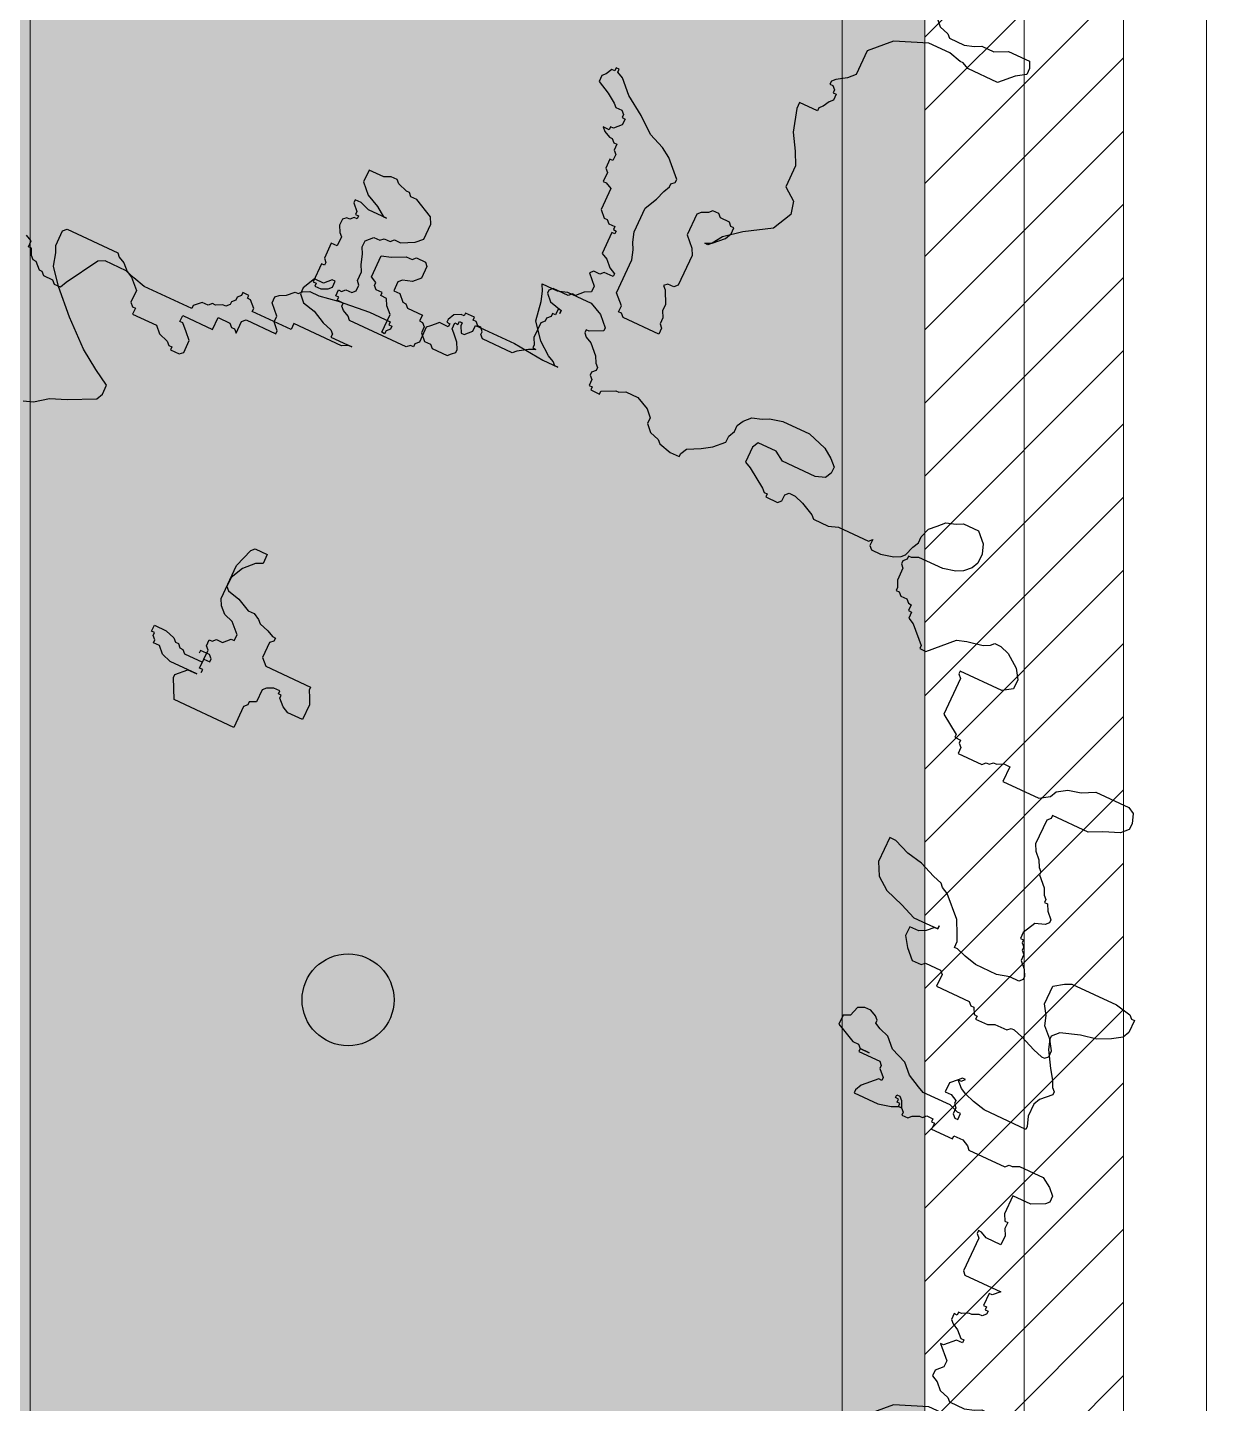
# Model space of a CAD drawing. Header units: millimetres. Extents: x 0 to 71617, y -15450 to 30894.
# Drawn here: x 69905 to 70617, y 25648 to 26479 of the extents above; entities that cross this region are included whole.
import ezdxf

# ---------------------------------------------------------------- set-up
doc = ezdxf.new("R2010")
doc.units = ezdxf.units.MM
doc.linetypes.add('HIDDEN', pattern=[0.375, 0.25, -0.125])
doc.layers.add('dwgmodels.com', color=250, linetype='Continuous')
for name, color, linetype, lineweight in [('Hatch', 8, 'Continuous', 5), ('LINE-DETAIL-SAKURA', 2, 'Continuous', 30), ('tree', 251, 'Continuous', 0), ('Wall Brick', 5, 'Continuous', 15)]:
    doc.layers.add(name, color=color, linetype=linetype, lineweight=lineweight)

# ---------------------------------------------------------------- blocks, each defined once
blk = doc.blocks.new('2D WALL G.F')
at = {"layer": 'Hatch', "color": 3, "linetype": 'HIDDEN', "elevation": 7.93}
blk.add_lwpolyline([(50000, -10500), (40000, -10500), (40000, 5500), (50000, 5500)], close=True, dxfattribs=at)
blk = doc.blocks.new('trees top 025')
at = {"layer": 'dwgmodels.com', "color": 0}
for p, q in [((-0.3215, 1.8539), (-0.2798, 1.8539)), ((-0.3132, 1.8372), (-0.3215, 1.8539)), ((-0.2798, 1.8539), (-0.2548, 1.8622)), ((-0.2548, 1.8622), (-0.1881, 1.8622)), ((-0.1881, 1.8622), (-0.1547, 1.8456)), ((-0.3048, 1.8122), (-0.3132, 1.8372)), ((-0.1547, 1.8456), (-0.1297, 1.8206)), ((-0.1297, 1.8206), (-0.1297, 1.8122)), ((-0.2965, 1.7622), (-0.3048, 1.8122)), ((-0.1714, 1.7956), (-0.1714, 1.7872)), ((-0.1631, 1.7956), (-0.1714, 1.7956)), ((-0.1714, 1.7872), (-0.1631, 1.7789)), ((-0.1297, 1.8122), (-0.1631, 1.7956)), ((0.329, 1.7789), (0.3456, 1.7872)), ((0.3456, 1.7872), (0.379, 1.7956)), ((0.379, 1.7956), (0.4541, 1.7956)), ((0.4541, 1.7956), (0.5041, 1.7789)), ((-0.7218, 1.7455), (-0.6968, 1.7539)), ((-0.7218, 1.6872), (-0.7218, 1.7455)), ((-0.6968, 1.7539), (-0.6634, 1.7705)), ((-0.6634, 1.7705), (-0.6467, 1.7705)), ((-0.6467, 1.7705), (-0.6384, 1.7789)), ((-0.6384, 1.7789), (-0.6134, 1.7789)), ((-0.6134, 1.7789), (-0.605, 1.7705)), ((-0.605, 1.7705), (-0.605, 1.7372)), ((-0.2631, 1.7205), (-0.2965, 1.7622)), ((-0.1631, 1.7789), (-0.1464, 1.7705)), ((-0.1464, 1.7705), (-0.1214, 1.7455)), ((-0.1214, 1.7455), (-0.113, 1.7289)), ((0.2789, 1.7372), (0.2873, 1.7539)), ((0.2873, 1.7539), (0.3039, 1.7705)), ((0.3039, 1.7705), (0.329, 1.7789)), ((0.5041, 1.7789), (0.5291, 1.7622)), ((0.5291, 1.7622), (0.5458, 1.7455)), ((0.5458, 1.7455), (0.5458, 1.7289)), ((0.8627, 1.7372), (0.8877, 1.7455)), ((0.8877, 1.7455), (0.9044, 1.7539)), ((0.9044, 1.7539), (0.9461, 1.7539)), ((0.9461, 1.7539), (0.9711, 1.7289)), ((-0.6467, 1.7122), (-0.6551, 1.7039)), ((-0.6217, 1.7205), (-0.6467, 1.7122)), ((-0.605, 1.7372), (-0.6217, 1.7205)), ((-0.2298, 1.6955), (-0.2631, 1.7205)), ((-0.113, 1.7289), (-0.1047, 1.7205)), ((-0.1047, 1.7122), (-0.113, 1.7039)), ((-0.1047, 1.7205), (-0.1047, 1.7122)), ((0.2706, 1.7039), (0.2789, 1.7205)), ((0.2789, 1.7205), (0.2789, 1.7372)), ((0.3456, 1.7205), (0.3373, 1.7039)), ((0.3957, 1.7205), (0.3456, 1.7205)), ((0.4207, 1.7039), (0.3957, 1.7205)), ((0.5374, 1.7122), (0.5124, 1.7039)), ((0.5458, 1.7289), (0.5374, 1.7122)), ((0.8293, 1.7039), (0.846, 1.7205)), ((0.846, 1.7205), (0.8627, 1.7372)), ((0.9711, 1.7289), (0.9794, 1.7039)), ((-0.7051, 1.6789), (-0.7218, 1.6872)), ((-0.7051, 1.6705), (-0.7051, 1.6789)), ((-0.6551, 1.7039), (-0.6551, 1.6789)), ((-0.6551, 1.6789), (-0.6384, 1.6789)), ((-0.6384, 1.6789), (-0.6217, 1.6622)), ((-0.4716, 1.6789), (-0.4633, 1.6789)), ((-0.4716, 1.6705), (-0.4716, 1.6789)), ((-0.4633, 1.6789), (-0.4633, 1.6705)), ((-0.4299, 1.6872), (-0.3215, 1.6872)), ((-0.4299, 1.6705), (-0.4299, 1.6872)), ((-0.3215, 1.6872), (-0.2381, 1.6789)), ((-0.2381, 1.6789), (-0.1964, 1.6789)), ((-0.2131, 1.6872), (-0.2298, 1.6955)), ((-0.2048, 1.6789), (-0.2131, 1.6872)), ((-0.1964, 1.6789), (-0.2048, 1.6789)), ((-0.113, 1.7039), (-0.113, 1.6955)), ((-0.113, 1.6955), (-0.1047, 1.6872)), ((-0.1047, 1.6872), (-0.1047, 1.6705)), ((-0.0713, 1.6705), (-0.038, 1.6872)), ((-0.038, 1.6872), (-0.0296, 1.6872)), ((-0.0296, 1.6872), (-0.013, 1.6955)), ((-0.013, 1.6955), (0.0204, 1.6955)), ((0.0204, 1.6955), (0.0538, 1.6789)), ((0.0538, 1.6789), (0.0704, 1.6622)), ((0.2456, 1.6622), (0.2706, 1.6872)), ((0.2706, 1.6872), (0.2706, 1.7039)), ((0.3373, 1.7039), (0.3373, 1.6622)), ((0.5124, 1.7039), (0.4207, 1.7039)), ((0.821, 1.6789), (0.8293, 1.7039)), ((0.821, 1.6622), (0.821, 1.6789)), ((0.9794, 1.6789), (0.9711, 1.6622)), ((0.9794, 1.7039), (0.9794, 1.6789)), ((-0.6968, 1.6622), (-0.7051, 1.6705)), ((-0.6801, 1.6622), (-0.6968, 1.6622)), ((-0.6801, 1.6539), (-0.6801, 1.6622)), ((-0.6634, 1.6539), (-0.6801, 1.6539)), ((-0.6551, 1.6372), (-0.6634, 1.6539)), ((-0.6217, 1.6622), (-0.6134, 1.6622)), ((-0.6134, 1.6622), (-0.605, 1.6539)), ((-0.605, 1.6539), (-0.5633, 1.6539)), ((-0.5633, 1.6539), (-0.5633, 1.6372)), ((-0.48, 1.6705), (-0.4716, 1.6705)), ((-0.48, 1.6539), (-0.48, 1.6705)), ((-0.4716, 1.6455), (-0.48, 1.6539)), ((-0.4549, 1.6288), (-0.4716, 1.6455)), ((-0.4633, 1.6705), (-0.4549, 1.6539)), ((-0.4549, 1.6539), (-0.4466, 1.6539)), ((-0.4466, 1.6539), (-0.4299, 1.6705)), ((-0.1047, 1.6705), (-0.0963, 1.6705)), ((-0.0963, 1.6705), (-0.0963, 1.6622)), ((-0.0963, 1.6622), (-0.0713, 1.6622)), ((-0.0713, 1.6622), (-0.0713, 1.6705)), ((0.0704, 1.6622), (0.0704, 1.6455)), ((0.0704, 1.6455), (0.0871, 1.6288)), ((0.1872, 1.6288), (0.2205, 1.6455)), ((0.2205, 1.6455), (0.2456, 1.6622)), ((0.3373, 1.6622), (0.354, 1.6539)), ((0.354, 1.6539), (0.404, 1.6205)), ((0.8043, 1.6205), (0.8126, 1.6455)), ((0.8126, 1.6455), (0.821, 1.6622)), ((0.9544, 1.6455), (0.9377, 1.6372)), ((0.9711, 1.6622), (0.9544, 1.6455)), ((-0.6384, 1.6205), (-0.6551, 1.6372)), ((-0.6384, 1.5705), (-0.6384, 1.6205)), ((-0.5633, 1.6372), (-0.555, 1.6372)), ((-0.555, 1.6372), (-0.5467, 1.6288)), ((-0.5467, 1.6288), (-0.5467, 1.6122)), ((-0.5467, 1.6122), (-0.53, 1.5955)), ((-0.4466, 1.6122), (-0.4549, 1.6288)), ((-0.4466, 1.6038), (-0.4466, 1.6122)), ((0.0871, 1.6288), (0.1121, 1.6205)), ((0.1121, 1.6205), (0.1205, 1.6122)), ((0.1205, 1.6122), (0.1538, 1.6038)), ((0.1789, 1.6122), (0.1872, 1.6288)), ((0.1789, 1.6038), (0.1789, 1.6122)), ((0.404, 1.6205), (0.4124, 1.6122)), ((0.4124, 1.6122), (0.4207, 1.6122)), ((0.4207, 1.6122), (0.4207, 1.6038)), ((0.4541, 1.6038), (0.4624, 1.6122)), ((0.4624, 1.6288), (0.4707, 1.6372)), ((0.4624, 1.6122), (0.4624, 1.6288)), ((0.4707, 1.6372), (0.4874, 1.6372)), ((0.4874, 1.6372), (0.5124, 1.6288)), ((0.5124, 1.6288), (0.5458, 1.6122)), ((0.5458, 1.6122), (0.5541, 1.6038)), ((0.5958, 1.6038), (0.6208, 1.6122)), ((0.6208, 1.6122), (0.7042, 1.6122)), ((0.7042, 1.6122), (0.7126, 1.6205)), ((0.7126, 1.6205), (0.7126, 1.6038)), ((0.7793, 1.6038), (0.796, 1.6122)), ((0.796, 1.6122), (0.8043, 1.6205)), ((0.8126, 1.6122), (0.8043, 1.6038)), ((0.8126, 1.6205), (0.8126, 1.6122)), ((0.821, 1.6205), (0.8126, 1.6205)), ((0.8377, 1.6288), (0.821, 1.6205)), ((0.9044, 1.6288), (0.8377, 1.6288)), ((0.9377, 1.6372), (0.9044, 1.6288)), ((-0.8719, 1.5705), (-0.8636, 1.5788)), ((-0.8636, 1.5788), (-0.8469, 1.5872)), ((-0.8469, 1.5872), (-0.8219, 1.5872)), ((-0.8219, 1.5872), (-0.7718, 1.5955)), ((-0.7718, 1.5955), (-0.6884, 1.6038)), ((-0.6884, 1.6038), (-0.6301, 1.6038)), ((-0.6301, 1.6038), (-0.6301, 1.5955)), ((-0.6301, 1.5955), (-0.6217, 1.5955)), ((-0.6217, 1.5872), (-0.6301, 1.5788)), ((-0.6301, 1.5788), (-0.6301, 1.5705)), ((-0.6217, 1.5955), (-0.6217, 1.5872)), ((-0.53, 1.5955), (-0.5133, 1.5955)), ((-0.5133, 1.5955), (-0.505, 1.5872)), ((-0.505, 1.5872), (-0.4633, 1.5872)), ((-0.4633, 1.5872), (-0.4549, 1.5955)), ((-0.4549, 1.5955), (-0.4466, 1.6038)), ((0.1538, 1.6038), (0.1789, 1.6038)), ((0.4207, 1.6038), (0.4541, 1.6038)), ((0.5541, 1.6038), (0.5958, 1.6038)), ((0.7126, 1.6038), (0.7209, 1.5955)), ((0.7209, 1.5955), (0.7459, 1.5955)), ((0.7459, 1.5955), (0.7793, 1.6038)), ((0.8043, 1.6038), (0.8043, 1.5955)), ((0.8043, 1.5955), (0.8126, 1.5872)), ((0.8126, 1.5872), (0.8126, 1.5538)), ((-0.9219, 1.5372), (-0.9136, 1.5455)), ((-0.9219, 1.5205), (-0.9219, 1.5372)), ((-0.9136, 1.5455), (-0.8969, 1.5538)), ((-0.8969, 1.5538), (-0.8802, 1.5705)), ((-0.8802, 1.5705), (-0.8719, 1.5705)), ((-0.6301, 1.5705), (-0.6384, 1.5705)), ((0.8126, 1.5538), (0.821, 1.5372)), ((0.821, 1.5372), (0.821, 1.5288)), ((-0.8969, 1.4955), (-0.9219, 1.5205)), ((0.821, 1.5288), (0.8293, 1.5288)), ((0.8293, 1.5288), (0.8377, 1.5205)), ((0.8377, 1.5205), (0.8543, 1.5205)), ((0.8543, 1.5205), (0.8627, 1.5122)), ((0.8627, 1.5122), (0.871, 1.5122)), ((0.871, 1.5122), (0.871, 1.4955)), ((1.0795, 1.4955), (1.0962, 1.5038)), ((1.0962, 1.5038), (1.1045, 1.5122)), ((1.1045, 1.5122), (1.1212, 1.5122)), ((1.1212, 1.5122), (1.1462, 1.5038)), ((1.1462, 1.5038), (1.1796, 1.4788)), ((-1.4807, 1.4621), (-1.4723, 1.4705)), ((-1.4723, 1.4705), (-1.3306, 1.4705)), ((-1.3306, 1.4705), (-1.3222, 1.4621)), ((-0.8969, 1.4788), (-0.8969, 1.4955)), ((-0.8802, 1.4621), (-0.8969, 1.4788)), ((0.871, 1.4955), (0.8794, 1.4955)), ((0.8794, 1.4955), (0.8794, 1.4788)), ((0.8794, 1.4788), (0.896, 1.4705)), ((0.896, 1.4705), (0.9377, 1.4288)), ((0.9544, 1.4205), (1.0128, 1.4788)), ((1.0128, 1.4788), (1.0378, 1.4872)), ((1.0378, 1.4872), (1.0795, 1.4955)), ((1.1796, 1.4788), (1.1963, 1.4538)), ((-1.4807, 1.4205), (-1.4807, 1.4621)), ((-1.3222, 1.4621), (-1.3056, 1.4538)), ((-1.3056, 1.4538), (-1.2889, 1.4371)), ((-1.2889, 1.4371), (-1.2722, 1.4288)), ((-0.972, 1.4455), (-0.9636, 1.4538)), ((-0.972, 1.4121), (-0.972, 1.4455)), ((-0.9636, 1.4538), (-0.8802, 1.4538)), ((-0.8802, 1.4538), (-0.8802, 1.4621)), ((1.1963, 1.4538), (1.1963, 1.4288)), ((-1.4723, 1.4038), (-1.4807, 1.4205)), ((-1.464, 1.3705), (-1.4723, 1.4038)), ((-1.2722, 1.4288), (-1.2472, 1.4038)), ((-1.2472, 1.4038), (-1.2472, 1.3705)), ((-1.0304, 1.4288), (-0.997, 1.4288)), ((-1.0304, 1.3955), (-1.0304, 1.4288)), ((-0.997, 1.4288), (-0.9887, 1.4205)), ((-0.9887, 1.4205), (-0.9803, 1.4205)), ((-0.9803, 1.4205), (-0.972, 1.4121)), ((0.9377, 1.4288), (0.9377, 1.4205)), ((0.9377, 1.4205), (0.9544, 1.4205)), ((1.0545, 1.4121), (1.0545, 1.4038)), ((1.1712, 1.4121), (1.0545, 1.4121)), ((1.0545, 1.4038), (1.0628, 1.3955)), ((1.1963, 1.4288), (1.1712, 1.4121)), ((-1.4306, 1.3288), (-1.464, 1.3705)), ((-1.2472, 1.3705), (-1.2388, 1.3621)), ((-1.2388, 1.3621), (-1.2305, 1.3621)), ((-1.2305, 1.3621), (-1.2305, 1.3455)), ((-1.1137, 1.3955), (-1.0304, 1.3955)), ((-1.1137, 1.3788), (-1.1137, 1.3955)), ((-1.1054, 1.3788), (-1.1137, 1.3788)), ((-1.0887, 1.3621), (-1.1054, 1.3788)), ((-1.072, 1.3455), (-1.0887, 1.3621)), ((1.0628, 1.3955), (1.0628, 1.2954)), ((-1.3723, 1.2704), (-1.4306, 1.3288)), ((-1.2305, 1.3455), (-1.1638, 1.3455)), ((-1.1638, 1.3455), (-1.1471, 1.3288)), ((-1.1471, 1.3288), (-1.1221, 1.3204)), ((-1.072, 1.3121), (-1.072, 1.3455)), ((-1.1221, 1.3204), (-1.1137, 1.3121)), ((-1.1137, 1.3121), (-1.1054, 1.3121)), ((-1.1054, 1.3121), (-1.1054, 1.3038)), ((-1.1054, 1.3038), (-1.0804, 1.3038)), ((-1.0804, 1.3038), (-1.072, 1.3121)), ((1.0628, 1.2954), (1.1129, 1.2621)), ((-1.3056, 1.2121), (-1.3723, 1.2704)), ((1.1129, 1.2621), (1.1129, 1.2538)), ((1.4298, 1.2538), (1.4631, 1.2621)), ((1.4631, 1.2621), (1.4965, 1.2788)), ((1.4965, 1.2788), (1.5882, 1.2788)), ((1.5882, 1.2788), (1.6049, 1.2704)), ((1.6049, 1.2704), (1.6132, 1.2454)), ((1.1129, 1.2538), (1.1295, 1.2538)), ((1.1295, 1.2538), (1.1295, 1.2454)), ((1.1295, 1.2454), (1.1379, 1.2371)), ((1.1379, 1.2371), (1.1379, 1.2204)), ((1.2046, 1.2204), (1.2129, 1.2288)), ((1.2129, 1.2288), (1.2213, 1.2288)), ((1.2213, 1.2288), (1.2296, 1.2371)), ((1.2296, 1.2371), (1.2379, 1.2371)), ((1.2379, 1.2371), (1.2546, 1.2454)), ((1.2546, 1.2454), (1.2713, 1.2454)), ((1.2713, 1.2454), (1.2713, 1.2038)), ((1.3964, 1.2204), (1.4047, 1.2371)), ((1.4047, 1.2371), (1.4298, 1.2538)), ((1.6132, 1.2288), (1.5965, 1.2121)), ((1.6132, 1.2454), (1.6132, 1.2288)), ((-1.2555, 1.1788), (-1.3056, 1.2121)), ((1.1379, 1.2204), (1.2046, 1.2204)), ((1.2713, 1.2038), (1.3714, 1.2038)), ((1.3714, 1.2038), (1.3964, 1.2204)), ((1.5548, 1.1954), (1.5215, 1.1788)), ((1.5965, 1.2121), (1.5548, 1.1954)), ((-1.2138, 1.1537), (-1.2555, 1.1788)), ((-1.2138, 1.1287), (-1.2138, 1.1537)), ((1.4214, 1.1704), (1.4131, 1.1621)), ((1.4131, 1.1621), (1.4131, 1.0954)), ((1.4214, 1.1788), (1.4214, 1.1704)), ((1.5215, 1.1788), (1.4214, 1.1788)), ((-1.2222, 1.1121), (-1.2138, 1.1287)), ((-1.2889, 1.0787), (-1.2222, 1.1121)), ((1.4131, 1.0954), (1.4214, 1.0787)), ((-1.3639, 1.0371), (-1.3306, 1.0621)), ((-1.3306, 1.0621), (-1.2889, 1.0787)), ((1.4214, 1.0787), (1.4381, 1.0621)), ((1.4381, 1.0621), (1.4464, 1.0454)), ((-1.3889, 1.0287), (-1.3639, 1.0371)), ((1.4464, 1.0454), (1.4548, 1.0371)), ((1.4548, 1.0371), (1.4548, 1.0287)), ((1.4548, 1.0287), (1.4798, 1.0037)), ((1.4798, 1.0037), (1.4881, 0.987)), ((1.4881, 0.987), (1.4965, 0.9787)), ((1.4965, 0.9787), (1.4965, 0.9704)), ((1.0712, 0.9537), (1.0712, 0.887)), ((1.0878, 0.9537), (1.0712, 0.9537)), ((1.1295, 0.937), (1.0878, 0.9537)), ((1.4965, 0.9704), (1.5048, 0.9704)), ((1.5048, 0.9704), (1.5131, 0.9537)), ((1.5131, 0.9537), (1.5298, 0.937)), ((-0.7218, 0.8787), (-0.7051, 0.9287)), ((-0.7051, 0.9287), (-0.6968, 0.937)), ((-0.6968, 0.937), (-0.6634, 0.937)), ((-0.6634, 0.912), (-0.6801, 0.9037)), ((-0.6634, 0.937), (-0.6634, 0.912)), ((1.1712, 0.9287), (1.1295, 0.937)), ((1.2129, 0.912), (1.1712, 0.9287)), ((1.2379, 0.9037), (1.2129, 0.912)), ((1.4965, 0.912), (1.4798, 0.8787)), ((1.5215, 0.9204), (1.4965, 0.912)), ((1.5298, 0.9287), (1.5215, 0.9204)), ((1.5298, 0.937), (1.5298, 0.9287)), ((-0.7051, 0.8787), (-0.7218, 0.8453)), ((-0.7218, 0.787), (-0.7218, 0.8787)), ((-0.6801, 0.9037), (-0.7051, 0.8787)), ((1.0712, 0.887), (1.0878, 0.8537)), ((1.2463, 0.8954), (1.2379, 0.9037)), ((1.263, 0.887), (1.2463, 0.8954)), ((1.313, 0.837), (1.263, 0.887)), ((1.4798, 0.8787), (1.4798, 0.862)), ((-0.7218, 0.8453), (-0.7218, 0.8203)), ((1.0878, 0.8537), (1.1212, 0.8287)), ((1.4798, 0.862), (1.4881, 0.862)), ((1.4881, 0.862), (1.4881, 0.8537)), ((1.4881, 0.8537), (1.4965, 0.8453)), ((1.4965, 0.8453), (1.4965, 0.837)), ((-0.7218, 0.8203), (-0.7135, 0.812)), ((-0.7135, 0.812), (-0.6801, 0.8037)), ((-0.6801, 0.8037), (-0.6467, 0.787)), ((1.1212, 0.8287), (1.1712, 0.812)), ((1.1712, 0.812), (1.2129, 0.7953)), ((1.2796, 0.8037), (1.2796, 0.7953)), ((1.2796, 0.7953), (1.2796, 0.8037)), ((1.3297, 0.8037), (1.313, 0.837)), ((1.338, 0.787), (1.3297, 0.8037)), ((1.4965, 0.837), (1.5048, 0.8287)), ((1.5048, 0.8287), (1.5048, 0.812)), ((1.5048, 0.812), (1.5215, 0.7953)), ((1.6049, 0.787), (1.6299, 0.8037)), ((1.6299, 0.8037), (1.6466, 0.812)), ((1.6466, 0.812), (1.7717, 0.812)), ((1.7717, 0.812), (1.8134, 0.8037)), ((1.8134, 0.8037), (1.8217, 0.7953)), ((-0.7135, 0.7703), (-0.7218, 0.787)), ((-0.6968, 0.7537), (-0.7135, 0.7703)), ((-0.6467, 0.787), (-0.6301, 0.787)), ((-0.6301, 0.787), (-0.6134, 0.7787)), ((-0.6134, 0.7787), (-0.605, 0.7703)), ((-0.605, 0.7703), (-0.58, 0.762)), ((1.2129, 0.7953), (1.2796, 0.7953)), ((1.2129, 0.7703), (1.2129, 0.7453)), ((1.2379, 0.7703), (1.2129, 0.7703)), ((1.2546, 0.7787), (1.2379, 0.7703)), ((1.2713, 0.7953), (1.2546, 0.7787)), ((1.2796, 0.7953), (1.2713, 0.7953)), ((1.338, 0.7703), (1.338, 0.787)), ((1.3464, 0.7703), (1.338, 0.7703)), ((1.3714, 0.762), (1.3464, 0.7703)), ((1.5215, 0.7953), (1.5298, 0.7787)), ((1.5298, 0.7703), (1.5215, 0.762)), ((1.5298, 0.7787), (1.5298, 0.7703)), ((1.6049, 0.737), (1.6049, 0.787)), ((1.8217, 0.7953), (1.83, 0.7953)), ((1.83, 0.7953), (1.83, 0.762)), ((-0.6718, 0.7453), (-0.6968, 0.7537)), ((-0.6467, 0.7203), (-0.6718, 0.7453)), ((-0.58, 0.762), (-0.5633, 0.7537)), ((-0.5633, 0.7537), (-0.555, 0.7537)), ((-0.555, 0.7453), (-0.5633, 0.737)), ((-0.5633, 0.737), (-0.5633, 0.6953)), ((-0.555, 0.7537), (-0.555, 0.7453)), ((1.2129, 0.7453), (1.2296, 0.7203)), ((1.4047, 0.7537), (1.3714, 0.762)), ((1.4631, 0.7537), (1.4047, 0.7537)), ((1.4965, 0.762), (1.4631, 0.7537)), ((1.5215, 0.762), (1.4965, 0.762)), ((1.6216, 0.712), (1.6049, 0.737)), ((1.8217, 0.7453), (1.7967, 0.7287)), ((1.83, 0.762), (1.8217, 0.7453)), ((-0.6718, 0.687), (-0.6551, 0.7036)), ((-0.6551, 0.7036), (-0.6467, 0.7036)), ((-0.6467, 0.7036), (-0.6467, 0.7203)), ((1.2296, 0.7203), (1.2546, 0.6953)), ((1.2796, 0.6953), (1.288, 0.7036)), ((1.288, 0.7036), (1.3297, 0.7036)), ((1.3297, 0.7036), (1.338, 0.6953)), ((1.6299, 0.687), (1.6216, 0.712)), ((1.7216, 0.7036), (1.6716, 0.687)), ((1.7633, 0.712), (1.7216, 0.7036)), ((1.7967, 0.7287), (1.7633, 0.712)), ((-0.7051, 0.6786), (-0.6968, 0.6786)), ((-0.7051, 0.662), (-0.7051, 0.6786)), ((-0.6968, 0.6786), (-0.6884, 0.687)), ((-0.6884, 0.687), (-0.6718, 0.687)), ((-0.5633, 0.6953), (-0.5467, 0.6786)), ((-0.5467, 0.6786), (-0.4216, 0.6786)), ((-0.4216, 0.6786), (-0.4216, 0.6703)), ((-0.4216, 0.6703), (-0.4132, 0.6536)), ((1.2546, 0.6953), (1.2796, 0.6953)), ((1.338, 0.6953), (1.338, 0.662)), ((1.6549, 0.662), (1.6299, 0.687)), ((1.6716, 0.687), (1.6549, 0.6703)), ((1.6549, 0.6703), (1.6549, 0.662)), ((-0.8469, 0.6536), (-0.8135, 0.6536)), ((-0.8469, 0.637), (-0.8469, 0.6536)), ((-0.8385, 0.637), (-0.8469, 0.637)), ((-0.8385, 0.6286), (-0.8385, 0.637)), ((-0.8302, 0.6203), (-0.8385, 0.6286)), ((-0.8135, 0.6536), (-0.7885, 0.6453)), ((-0.7885, 0.6453), (-0.7802, 0.637)), ((-0.7802, 0.637), (-0.7718, 0.637)), ((-0.7718, 0.637), (-0.7635, 0.6286)), ((-0.7635, 0.6286), (-0.7552, 0.6286)), ((-0.7552, 0.6286), (-0.7468, 0.6203)), ((-0.7135, 0.6453), (-0.7135, 0.637)), ((-0.6884, 0.6453), (-0.7135, 0.6453)), ((-0.6968, 0.6536), (-0.7051, 0.662)), ((-0.6968, 0.6036), (-0.6968, 0.6536)), ((-0.6968, 0.6286), (-0.6801, 0.6286)), ((-0.6968, 0.6203), (-0.6968, 0.6286)), ((-0.6801, 0.637), (-0.6884, 0.6453)), ((-0.6801, 0.6286), (-0.6801, 0.637)), ((-0.5217, 0.6286), (-0.53, 0.6203)), ((-0.505, 0.637), (-0.5217, 0.6286)), ((-0.4883, 0.637), (-0.505, 0.637)), ((-0.4883, 0.6286), (-0.4883, 0.637)), ((-0.48, 0.6286), (-0.4883, 0.6286)), ((-0.48, 0.6203), (-0.48, 0.6286)), ((-0.4132, 0.6536), (-0.4049, 0.637)), ((-0.4049, 0.637), (-0.4049, 0.5953)), ((1.338, 0.662), (1.4298, 0.662)), ((1.4298, 0.662), (1.4381, 0.6536)), ((1.4381, 0.6536), (1.4464, 0.6536)), ((1.4464, 0.6536), (1.4548, 0.637)), ((1.4548, 0.637), (1.4631, 0.637)), ((1.4631, 0.637), (1.4631, 0.6286)), ((1.4631, 0.6286), (1.4965, 0.6286)), ((1.4965, 0.6286), (1.5131, 0.637)), ((1.5131, 0.637), (1.5465, 0.637)), ((1.5465, 0.637), (1.5548, 0.6453)), ((1.5548, 0.6453), (1.5632, 0.6453)), ((1.5632, 0.6453), (1.5882, 0.637)), ((1.5882, 0.637), (1.6299, 0.6203)), ((1.6549, 0.662), (1.6633, 0.637)), ((1.6716, 0.637), (1.6549, 0.662)), ((1.6633, 0.637), (1.6883, 0.5953)), ((1.6716, 0.6203), (1.6716, 0.637)), ((-0.8302, 0.612), (-0.8302, 0.6203)), ((-0.8135, 0.612), (-0.8302, 0.612)), ((-0.7969, 0.5953), (-0.8135, 0.612)), ((-0.7718, 0.587), (-0.7969, 0.5953)), ((-0.7468, 0.6203), (-0.6968, 0.6203)), ((-0.6884, 0.6036), (-0.6968, 0.6036)), ((-0.6884, 0.5953), (-0.6884, 0.6036)), ((-0.53, 0.6203), (-0.53, 0.587)), ((-0.4633, 0.6036), (-0.48, 0.6203)), ((-0.4466, 0.5953), (-0.4633, 0.6036)), ((-0.4049, 0.5953), (-0.4466, 0.5953)), ((1.6299, 0.6203), (1.6549, 0.612)), ((1.6549, 0.612), (1.6633, 0.612)), ((1.6633, 0.612), (1.6716, 0.6203)), ((1.6883, 0.5953), (1.705, 0.5703)), ((-0.6968, 0.587), (-0.7718, 0.587)), ((-0.7468, 0.562), (-0.7218, 0.587)), ((-0.7468, 0.5536), (-0.7468, 0.562)), ((-0.7218, 0.587), (-0.6968, 0.587)), ((-0.5467, 0.5703), (-0.555, 0.562)), ((-0.555, 0.562), (-0.555, 0.5036)), ((-0.53, 0.587), (-0.5467, 0.5786)), ((-0.5467, 0.5786), (-0.5467, 0.5703)), ((1.705, 0.5703), (1.7133, 0.5536)), ((-0.7218, 0.5036), (-0.7468, 0.5536)), ((1.1796, 0.5286), (1.1712, 0.5036)), ((1.1963, 0.5369), (1.1796, 0.5286)), ((1.2129, 0.5369), (1.1963, 0.5369)), ((1.2296, 0.5286), (1.2129, 0.5369)), ((1.2379, 0.5203), (1.2296, 0.5286)), ((1.7216, 0.5369), (1.6966, 0.5119)), ((1.7133, 0.5536), (1.7216, 0.5453)), ((1.7216, 0.5453), (1.7216, 0.5369)), ((-0.555, 0.5036), (-0.7218, 0.5036)), ((1.1712, 0.5036), (1.1546, 0.4953)), ((1.1546, 0.4953), (1.1546, 0.4703)), ((1.2379, 0.5119), (1.2379, 0.5203)), ((1.2546, 0.5036), (1.2379, 0.5119)), ((1.2796, 0.4953), (1.2546, 0.5036)), ((1.3047, 0.4703), (1.2796, 0.4953)), ((1.6966, 0.5119), (1.6883, 0.4953)), ((1.6883, 0.4953), (1.6883, 0.4619)), ((1.1546, 0.4703), (1.1712, 0.4619)), ((1.1712, 0.4619), (1.2046, 0.4453)), ((1.3464, 0.4536), (1.3047, 0.4703)), ((1.4881, 0.4703), (1.4715, 0.4536)), ((1.4965, 0.4786), (1.4881, 0.4703)), ((1.4881, 0.4703), (1.4965, 0.4703)), ((1.4965, 0.4619), (1.4881, 0.4703)), ((1.5048, 0.4786), (1.4965, 0.4786)), ((1.4965, 0.4703), (1.5048, 0.4786)), ((1.5048, 0.4536), (1.4965, 0.4619)), ((1.6883, 0.4619), (1.6966, 0.4369)), ((1.2046, 0.4453), (1.2213, 0.4453)), ((1.2213, 0.4453), (1.2296, 0.4369)), ((1.2296, 0.4369), (1.2296, 0.4286)), ((1.2546, 0.4369), (1.2296, 0.4369)), ((1.2296, 0.4369), (1.2546, 0.4369)), ((1.2296, 0.4286), (1.288, 0.4286)), ((1.288, 0.4286), (1.2963, 0.4203)), ((1.2963, 0.4203), (1.2963, 0.4119)), ((1.3714, 0.4286), (1.3464, 0.4536)), ((1.4047, 0.4119), (1.3714, 0.4286)), ((1.4715, 0.4536), (1.4715, 0.4286)), ((1.4715, 0.4286), (1.4881, 0.4286)), ((1.4881, 0.4286), (1.5048, 0.4203)), ((1.5215, 0.4453), (1.5048, 0.4536)), ((1.5048, 0.4203), (1.5048, 0.4119)), ((1.5465, 0.4369), (1.5215, 0.4453)), ((1.5799, 0.4286), (1.5465, 0.4369)), ((1.6966, 0.4286), (1.5799, 0.4286)), ((1.6966, 0.4369), (1.6966, 0.4286)), ((1.3047, 0.3869), (1.2713, 0.3536)), ((1.2963, 0.4119), (1.313, 0.3952)), ((1.313, 0.3869), (1.3047, 0.3869)), ((1.313, 0.3952), (1.313, 0.3869)), ((1.4214, 0.4036), (1.4047, 0.4119)), ((1.4965, 0.4036), (1.4214, 0.4036)), ((1.5215, 0.3952), (1.4965, 0.4036)), ((1.5048, 0.4119), (1.5131, 0.4036)), ((1.5131, 0.4036), (1.5131, 0.3869)), ((1.5131, 0.3869), (1.5215, 0.3786)), ((1.5298, 0.3952), (1.5215, 0.3952)), ((1.5298, 0.3786), (1.5298, 0.3952)), ((1.2713, 0.3536), (1.263, 0.3369)), ((1.363, 0.3702), (1.3714, 0.3702)), ((1.363, 0.3619), (1.363, 0.3702)), ((1.3714, 0.3619), (1.363, 0.3619)), ((1.3714, 0.3702), (1.3797, 0.3619)), ((1.3714, 0.3536), (1.3714, 0.3619)), ((1.3797, 0.3536), (1.3714, 0.3536)), ((1.3797, 0.3619), (1.3881, 0.3452)), ((1.3797, 0.3452), (1.3797, 0.3536)), ((1.4464, 0.3452), (1.4548, 0.3536)), ((1.4548, 0.3536), (1.4715, 0.3536)), ((1.4715, 0.3536), (1.4715, 0.3452)), ((1.5215, 0.3786), (1.5298, 0.3786)), ((1.263, 0.3369), (1.263, 0.3286)), ((1.263, 0.3286), (1.3297, 0.3286)), ((1.3297, 0.3286), (1.363, 0.3369)), ((1.363, 0.3369), (1.3797, 0.3452)), ((1.3881, 0.3452), (1.3797, 0.3452)), ((1.3797, 0.3452), (1.3881, 0.3452)), ((1.3881, 0.3452), (1.3964, 0.3369)), ((1.3964, 0.3369), (1.3964, 0.3286)), ((1.3964, 0.3286), (1.4131, 0.3286)), ((1.4131, 0.3286), (1.4214, 0.3369)), ((1.4214, 0.3369), (1.4381, 0.3452)), ((1.4381, 0.3452), (1.4464, 0.3452)), ((1.4715, 0.3452), (1.4798, 0.3452)), ((1.4798, 0.3452), (1.4798, 0.3286)), ((1.4798, 0.3286), (1.5382, 0.3286)), ((1.5382, 0.3369), (1.5632, 0.3369)), ((1.5382, 0.3286), (1.5382, 0.3369)), ((1.5632, 0.3369), (1.5799, 0.3286)), ((1.5799, 0.3286), (1.5882, 0.3202)), ((1.5882, 0.3202), (1.6883, 0.3202)), ((1.6883, 0.3202), (1.6966, 0.3286)), ((1.6966, 0.3286), (1.705, 0.3286)), ((1.705, 0.3286), (1.7216, 0.3369)), ((1.7216, 0.3369), (1.7883, 0.3369)), ((1.7883, 0.3369), (1.8134, 0.3202)), ((1.8134, 0.3202), (1.83, 0.3036)), ((1.83, 0.2869), (1.8217, 0.2786)), ((1.83, 0.3036), (1.83, 0.2869)), ((1.7383, 0.2619), (1.7383, 0.2119)), ((1.7883, 0.2619), (1.7383, 0.2619)), ((1.8217, 0.2786), (1.7883, 0.2619)), ((1.7383, 0.2119), (1.7466, 0.1952)), ((1.7466, 0.1952), (1.755, 0.1952)), ((1.755, 0.1952), (1.755, 0.1785)), ((1.755, 0.1785), (1.7633, 0.1619)), ((1.6966, 0.1452), (1.6966, 0.1369)), ((1.705, 0.1452), (1.6966, 0.1452)), ((1.7216, 0.1369), (1.705, 0.1452)), ((1.7633, 0.1619), (1.7633, 0.1369)), ((1.6966, 0.1369), (1.705, 0.1285)), ((1.705, 0.1285), (1.705, 0.0368)), ((1.7633, 0.1369), (1.7216, 0.1369)), ((1.705, 0.0368), (1.7133, 0.0285)), ((1.7133, 0.0285), (1.8134, 0.0285)), ((1.7883, 0.0118), (1.7883, -0.0215)), ((1.7967, 0.0118), (1.7883, 0.0118)), ((1.8134, 0.0285), (1.7967, 0.0118)), ((1.7883, -0.0215), (1.7967, -0.0215)), ((1.7967, -0.0215), (1.7967, -0.0298)), ((1.7967, -0.0298), (1.805, -0.0298)), ((1.805, -0.0298), (1.805, -0.0382)), ((1.7383, -0.0632), (1.7383, -0.0715)), ((1.7466, -0.0632), (1.7383, -0.0632)), ((1.7633, -0.0549), (1.7466, -0.0632)), ((1.7717, -0.0549), (1.7633, -0.0549)), ((1.7883, -0.0465), (1.7717, -0.0549)), ((1.7967, -0.0465), (1.7883, -0.0465)), ((1.805, -0.0382), (1.7967, -0.0465)), ((1.73, -0.0715), (1.73, -0.0882)), ((1.7383, -0.0715), (1.73, -0.0715)), ((1.73, -0.0882), (1.7383, -0.0965)), ((1.7383, -0.0965), (1.755, -0.1049)), ((1.7633, -0.1299), (1.7383, -0.1549)), ((1.755, -0.1049), (1.7717, -0.1215)), ((1.78, -0.1299), (1.7633, -0.1299)), ((1.7717, -0.1215), (1.78, -0.1215)), ((1.78, -0.1215), (1.78, -0.1299)), ((1.73, -0.1549), (1.7633, -0.1882)), ((1.7383, -0.1549), (1.73, -0.1549)), ((1.7633, -0.2049), (1.7466, -0.2216)), ((1.7633, -0.1882), (1.7633, -0.2049)), ((1.7466, -0.2216), (1.7466, -0.2382)), ((1.7466, -0.2382), (1.7633, -0.2466)), ((1.7633, -0.2466), (1.78, -0.2632)), ((1.78, -0.2632), (1.805, -0.2716)), ((1.805, -0.2716), (1.8134, -0.2799)), ((1.8551, -0.2799), (1.8801, -0.2716)), ((1.8801, -0.2716), (1.8968, -0.2632)), ((1.8968, -0.2632), (1.9301, -0.2632)), ((1.9301, -0.2632), (1.9635, -0.2466)), ((1.9635, -0.2466), (2.0218, -0.2466)), ((2.0218, -0.2466), (2.0302, -0.2632)), ((2.0302, -0.2632), (2.0302, -0.2799)), ((1.7717, -0.3132), (1.6883, -0.3466)), ((1.83, -0.3132), (1.7717, -0.3132)), ((1.8134, -0.2799), (1.8551, -0.2799)), ((1.8634, -0.3216), (1.83, -0.3132)), ((2.0052, -0.2966), (1.9718, -0.3299)), ((2.0302, -0.2799), (2.0052, -0.2966)), ((1.6883, -0.3466), (1.6382, -0.3966)), ((1.8717, -0.3216), (1.8634, -0.3216)), ((1.8884, -0.3299), (1.8717, -0.3216)), ((1.9718, -0.3299), (1.8884, -0.3299)), ((1.6382, -0.3966), (1.6382, -0.4633)), ((1.6216, -0.4799), (1.5965, -0.4966)), ((1.6382, -0.4633), (1.6216, -0.4799)), ((1.5965, -0.4966), (1.5882, -0.5049)), ((1.5882, -0.5049), (1.5882, -0.5133)), ((1.5882, -0.5133), (1.5965, -0.5133)), ((1.5965, -0.5133), (1.6049, -0.5216)), ((1.6049, -0.5216), (1.6049, -0.53)), ((1.6049, -0.555), (1.5965, -0.5716)), ((1.6049, -0.53), (1.6132, -0.53)), ((1.6132, -0.5466), (1.6049, -0.555)), ((1.6132, -0.53), (1.6132, -0.5466)), ((1.5382, -0.5883), (1.5382, -0.605)), ((1.5882, -0.5883), (1.5382, -0.5883)), ((1.5965, -0.5716), (1.5882, -0.58)), ((1.5882, -0.58), (1.5882, -0.5883)), ((1.5382, -0.605), (1.5548, -0.6633)), ((1.5548, -0.6633), (1.5799, -0.705)), ((1.0628, -0.73), (1.0545, -0.7383)), ((1.0712, -0.7133), (1.0628, -0.73)), ((1.0795, -0.7133), (1.0712, -0.7133)), ((1.0795, -0.705), (1.0795, -0.7133)), ((1.0878, -0.705), (1.0795, -0.705)), ((1.0878, -0.7133), (1.0878, -0.705)), ((1.1045, -0.7217), (1.0878, -0.7133)), ((1.1379, -0.755), (1.1045, -0.7217)), ((1.5799, -0.705), (1.5965, -0.7383)), ((1.0545, -0.7383), (1.0545, -0.755)), ((1.0545, -0.755), (1.0878, -0.7717)), ((1.1879, -0.7883), (1.1379, -0.755)), ((1.5965, -0.7383), (1.5965, -0.7967)), ((1.0878, -0.7717), (1.1129, -0.7883)), ((1.1129, -0.7883), (1.1212, -0.7967)), ((1.1212, -0.7967), (1.1379, -0.7967)), ((1.1379, -0.7967), (1.1462, -0.805)), ((1.2296, -0.8217), (1.1879, -0.7883)), ((1.5965, -0.7967), (1.6299, -0.8217)), ((1.1546, -0.83), (1.1379, -0.8467)), ((1.1462, -0.805), (1.1462, -0.8133)), ((1.1462, -0.8133), (1.1546, -0.8133)), ((1.1546, -0.8133), (1.1546, -0.83)), ((1.2713, -0.8384), (1.2296, -0.8217)), ((1.6299, -0.8217), (1.6382, -0.855)), ((1.1129, -0.855), (1.1212, -0.8634)), ((1.1295, -0.855), (1.1129, -0.855)), ((1.1212, -0.8634), (1.1379, -0.8717)), ((1.1295, -0.8467), (1.1295, -0.855)), ((1.1379, -0.8467), (1.1295, -0.8467)), ((1.1379, -0.8717), (1.1462, -0.8717)), ((1.1462, -0.8717), (1.1546, -0.88)), ((1.2963, -0.855), (1.2713, -0.8384)), ((1.338, -0.8967), (1.2963, -0.855)), ((1.6382, -0.855), (1.6132, -0.905)), ((1.1546, -0.88), (1.1629, -0.88)), ((1.1629, -0.88), (1.1629, -0.8967)), ((1.1629, -0.8967), (1.1712, -0.905)), ((1.1712, -0.905), (1.1712, -0.9217)), ((1.3297, -0.9134), (1.338, -0.905)), ((1.338, -0.905), (1.338, -0.8967)), ((1.6132, -0.905), (1.5465, -0.9467)), ((1.1629, -0.9217), (1.1629, -0.9467)), ((1.1712, -0.9217), (1.1629, -0.9217)), ((1.313, -0.9634), (1.3213, -0.9384)), ((1.3213, -0.9384), (1.3297, -0.9217)), ((1.3297, -0.9217), (1.3297, -0.9134)), ((1.4464, -0.9384), (1.4298, -0.9467)), ((1.4548, -0.93), (1.4464, -0.9384)), ((1.4715, -0.93), (1.4548, -0.93)), ((1.4798, -0.9384), (1.4715, -0.93)), ((1.5048, -0.9384), (1.4798, -0.9384)), ((1.5131, -0.9467), (1.5048, -0.9384)), ((1.1629, -0.9467), (1.1712, -0.955)), ((1.1712, -0.955), (1.1712, -0.9801)), ((1.2963, -0.9967), (1.313, -0.9634)), ((1.4298, -0.9467), (1.4214, -0.955)), ((1.4214, -0.955), (1.4214, -1.0134)), ((1.5465, -0.9467), (1.5048, -0.9801)), ((1.5215, -0.9467), (1.5131, -0.9467)), ((1.5131, -0.9801), (1.5215, -0.9634)), ((1.5215, -0.9634), (1.5215, -0.9467)), ((1.1712, -0.9801), (1.1796, -0.9801)), ((1.1796, -0.9801), (1.1963, -0.9884)), ((1.1963, -0.9884), (1.1963, -1.0467)), ((1.2963, -1.0634), (1.2963, -0.9967)), ((1.4715, -1.0134), (1.4881, -1.0051)), ((1.4881, -1.0051), (1.4798, -1.0134)), ((1.4881, -1.0051), (1.5131, -0.9801)), ((1.5048, -0.9801), (1.4881, -1.0051)), ((1.1963, -1.0467), (1.2129, -1.0634)), ((1.4214, -1.0134), (1.4464, -1.0384)), ((1.4464, -1.0384), (1.4548, -1.0551)), ((1.4798, -1.0134), (1.4715, -1.0134)), ((1.2129, -1.0634), (1.2213, -1.0634)), ((1.2213, -1.0634), (1.2296, -1.0717)), ((1.2296, -1.0717), (1.2463, -1.0717)), ((1.2463, -1.0717), (1.2463, -1.0801)), ((1.2463, -1.0801), (1.2546, -1.0801)), ((1.2546, -1.0801), (1.2546, -1.0884)), ((1.3047, -1.0884), (1.2963, -1.0634)), ((1.4548, -1.0551), (1.4548, -1.1384)), ((1.2463, -1.0884), (1.2463, -1.1468)), ((1.2546, -1.0884), (1.2463, -1.0884)), ((1.313, -1.1051), (1.3047, -1.0884)), ((1.3213, -1.1301), (1.313, -1.1051)), ((1.2463, -1.1468), (1.263, -1.1551)), ((1.3213, -1.2218), (1.3213, -1.1301)), ((1.4298, -1.1468), (1.4214, -1.1551)), ((1.4464, -1.1468), (1.4298, -1.1468)), ((1.4548, -1.1384), (1.4464, -1.1468)), ((1.263, -1.1551), (1.2796, -1.1718)), ((1.2796, -1.1718), (1.2963, -1.1801)), ((1.2963, -1.1801), (1.2963, -1.1884)), ((1.4214, -1.1551), (1.4298, -1.1634)), ((1.4298, -1.1634), (1.4464, -1.1968)), ((0.6208, -1.2051), (0.6208, -1.2384)), ((0.6625, -1.2051), (0.6208, -1.2051)), ((0.6792, -1.1968), (0.6625, -1.2051)), ((0.6959, -1.1968), (0.6792, -1.1968)), ((0.7042, -1.2051), (0.6959, -1.1968)), ((0.7292, -1.2134), (0.7042, -1.2051)), ((0.7376, -1.2134), (0.7292, -1.2134)), ((0.7459, -1.2218), (0.7376, -1.2134)), ((1.2463, -1.1968), (1.2379, -1.2051)), ((1.2379, -1.2051), (1.263, -1.2301)), ((1.263, -1.1968), (1.2463, -1.1968)), ((1.2713, -1.1884), (1.263, -1.1968)), ((1.2963, -1.1884), (1.2713, -1.1884)), ((1.4464, -1.1968), (1.4464, -1.2134)), ((1.4464, -1.2134), (1.4548, -1.2301)), ((0.6208, -1.2384), (0.6459, -1.2634)), ((0.7626, -1.2218), (0.7459, -1.2218)), ((0.8126, -1.2468), (0.7626, -1.2218)), ((0.821, -1.2634), (0.8126, -1.2468)), ((1.2463, -1.2551), (1.2296, -1.2718)), ((1.263, -1.2468), (1.2463, -1.2551)), ((1.263, -1.2301), (1.263, -1.2468)), ((1.3464, -1.2468), (1.3213, -1.2218)), ((1.3464, -1.2634), (1.3464, -1.2468)), ((1.4548, -1.2301), (1.4548, -1.2468)), ((1.4548, -1.2468), (1.4631, -1.2551)), ((1.4631, -1.2551), (1.4631, -1.2718)), ((0.6208, -1.2885), (0.6208, -1.2968)), ((0.6375, -1.2885), (0.6208, -1.2885)), ((0.6625, -1.2968), (0.6375, -1.2885)), ((0.6459, -1.2634), (0.6792, -1.2801)), ((0.6792, -1.2801), (0.7042, -1.2968)), ((0.821, -1.3051), (0.821, -1.2634)), ((1.1712, -1.2801), (1.1629, -1.2885)), ((1.1629, -1.2885), (1.1629, -1.2968)), ((1.2129, -1.2801), (1.1712, -1.2801)), ((1.2213, -1.2718), (1.2129, -1.2801)), ((1.2296, -1.2718), (1.2213, -1.2718)), ((1.3547, -1.2634), (1.3464, -1.2634)), ((1.363, -1.2718), (1.3547, -1.2634)), ((1.4631, -1.2718), (1.363, -1.2718)), ((0.6208, -1.2968), (0.6375, -1.3135)), ((0.6375, -1.3135), (0.6375, -1.3218)), ((0.6375, -1.3218), (0.6459, -1.3218)), ((0.6459, -1.3218), (0.6459, -1.3301)), ((0.7126, -1.2968), (0.6625, -1.2968)), ((0.7042, -1.2968), (0.7126, -1.2968)), ((0.7709, -1.3385), (0.8043, -1.3218)), ((0.8043, -1.3218), (0.821, -1.3051)), ((1.1629, -1.2968), (1.1796, -1.3135)), ((1.1796, -1.3135), (1.2129, -1.3218)), ((1.2046, -1.3218), (1.2046, -1.3385)), ((1.2129, -1.3218), (1.2046, -1.3218)), ((1.2129, -1.3301), (1.2129, -1.3218)), ((1.2129, -1.3218), (1.2129, -1.3301)), ((0.6208, -1.3385), (0.6125, -1.3468)), ((0.6125, -1.3468), (0.6125, -1.3635)), ((0.6292, -1.3385), (0.6208, -1.3385)), ((0.6375, -1.3301), (0.6292, -1.3385)), ((0.6459, -1.3301), (0.6375, -1.3301)), ((0.6876, -1.3718), (0.7042, -1.3551)), ((0.7042, -1.3551), (0.7209, -1.3551)), ((0.7209, -1.3551), (0.7292, -1.3468)), ((0.7292, -1.3468), (0.7459, -1.3468)), ((0.7459, -1.3468), (0.7543, -1.3385)), ((0.7543, -1.3385), (0.7709, -1.3385)), ((1.1963, -1.3468), (1.1879, -1.3551)), ((1.1879, -1.3551), (1.1879, -1.3635)), ((1.1963, -1.3385), (1.1963, -1.3468)), ((1.2046, -1.3385), (1.1963, -1.3385)), ((0.6125, -1.3635), (0.6208, -1.3801)), ((0.6208, -1.3801), (0.6292, -1.3885)), ((0.6292, -1.3885), (0.6292, -1.4135)), ((0.6876, -1.3885), (0.6876, -1.3718)), ((0.6959, -1.4051), (0.6876, -1.3885)), ((1.1879, -1.3635), (1.1796, -1.3718)), ((1.1796, -1.3718), (1.1796, -1.4135)), ((0.6125, -1.4135), (0.6125, -1.4552)), ((0.6292, -1.4135), (0.6125, -1.4135)), ((0.7042, -1.4302), (0.6959, -1.4051)), ((0.7126, -1.4468), (0.7042, -1.4302)), ((0.9961, -1.4302), (0.9961, -1.4385)), ((1.0211, -1.4302), (0.9961, -1.4302)), ((1.0211, -1.4385), (1.0211, -1.4302)), ((1.1796, -1.4135), (1.1879, -1.4302)), ((1.1879, -1.4302), (1.1879, -1.4385)), ((0.6125, -1.4552), (0.6208, -1.4635)), ((0.6208, -1.4635), (0.6208, -1.4718)), ((0.7126, -1.4718), (0.7126, -1.4468)), ((0.9711, -1.4468), (0.9628, -1.4635)), ((0.9628, -1.4635), (0.9628, -1.4718)), ((0.9878, -1.4385), (0.9711, -1.4468)), ((0.9961, -1.4385), (0.9878, -1.4385)), ((1.0295, -1.4385), (1.0211, -1.4385)), ((1.0378, -1.4468), (1.0295, -1.4385)), ((1.0461, -1.4468), (1.0378, -1.4468)), ((1.0545, -1.4552), (1.0461, -1.4468)), ((1.0545, -1.4635), (1.0545, -1.4552)), ((1.0628, -1.4718), (1.0545, -1.4635)), ((1.1546, -1.4635), (1.1462, -1.4718)), ((1.1796, -1.4468), (1.1546, -1.4635)), ((1.1963, -1.4385), (1.1796, -1.4468)), ((1.1879, -1.4385), (1.1963, -1.4385)), ((0.6125, -1.4718), (0.6125, -1.5218)), ((0.6208, -1.4718), (0.6125, -1.4718)), ((0.6542, -1.4968), (0.6375, -1.5135)), ((0.6625, -1.4968), (0.6542, -1.4968)), ((0.6625, -1.5135), (0.6625, -1.4968)), ((0.7209, -1.4802), (0.7126, -1.4718)), ((0.7126, -1.5052), (0.7209, -1.4968)), ((0.7209, -1.4968), (0.7209, -1.4802)), ((0.9294, -1.4968), (0.9211, -1.5052)), ((0.9377, -1.4885), (0.9294, -1.4968)), ((0.9461, -1.4802), (0.9377, -1.4885)), ((0.9711, -1.4802), (0.9461, -1.4802)), ((0.9628, -1.4718), (0.9711, -1.4718)), ((0.9711, -1.4718), (0.9711, -1.4802)), ((1.1462, -1.4718), (1.0628, -1.4718)), ((0.6125, -1.5135), (0.5958, -1.5468)), ((0.6375, -1.5135), (0.6125, -1.5135)), ((0.6125, -1.5218), (0.6208, -1.5218)), ((0.6208, -1.5218), (0.6208, -1.5302)), ((0.6208, -1.5302), (0.6375, -1.5302)), ((0.6375, -1.5302), (0.6542, -1.5218)), ((0.6542, -1.5218), (0.6625, -1.5135)), ((0.6792, -1.5135), (0.6876, -1.5135)), ((0.6792, -1.5302), (0.6792, -1.5135)), ((0.6876, -1.5302), (0.6792, -1.5302)), ((0.6876, -1.5135), (0.6959, -1.5052)), ((0.6876, -1.5385), (0.6876, -1.5302)), ((0.6959, -1.5052), (0.7126, -1.5052)), ((0.9211, -1.5052), (0.9211, -1.5468)), ((0.5958, -1.5468), (0.5958, -1.5635)), ((0.5958, -1.5635), (0.6125, -1.5802)), ((0.7042, -1.5385), (0.6876, -1.5385)), ((0.7042, -1.5468), (0.7042, -1.5385)), ((0.7126, -1.5552), (0.7042, -1.5468)), ((0.7292, -1.5635), (0.7126, -1.5552)), ((0.7376, -1.5718), (0.7292, -1.5635)), ((0.9044, -1.5635), (0.896, -1.5718)), ((0.9127, -1.5635), (0.9044, -1.5635)), ((0.9211, -1.5468), (0.9127, -1.5552)), ((0.9127, -1.5552), (0.9127, -1.5635)), ((0.6125, -1.5802), (0.6459, -1.5885)), ((0.6459, -1.5885), (0.6792, -1.6052)), ((0.6792, -1.6052), (0.7042, -1.6135)), ((0.896, -1.5718), (0.7376, -1.5718)), ((0.4624, -1.6302), (0.4541, -1.6385)), ((0.4541, -1.6385), (0.4541, -1.6469)), ((0.4624, -1.6219), (0.4624, -1.6302)), ((0.4791, -1.6219), (0.4624, -1.6219)), ((0.4791, -1.6302), (0.4791, -1.6219)), ((0.4874, -1.6302), (0.4791, -1.6302)), ((0.5041, -1.6469), (0.4874, -1.6302)), ((0.6125, -1.6385), (0.6125, -1.6552)), ((0.7459, -1.6385), (0.6125, -1.6385)), ((0.7042, -1.6135), (0.7126, -1.6219)), ((0.7126, -1.6219), (0.7126, -1.6302)), ((0.7126, -1.6302), (0.7709, -1.6302)), ((0.7626, -1.6302), (0.7459, -1.6385)), ((0.7709, -1.6302), (0.7626, -1.6302)), ((0.429, -1.6719), (0.4124, -1.6802)), ((0.4374, -1.6719), (0.429, -1.6719)), ((0.4457, -1.6635), (0.4374, -1.6719)), ((0.4541, -1.6469), (0.4457, -1.6552)), ((0.4457, -1.6552), (0.4457, -1.6635)), ((0.5041, -1.6552), (0.5041, -1.6469)), ((0.6125, -1.6552), (0.5041, -1.6552)), ((0.0955, -1.7052), (0.0454, -1.7886)), ((0.1121, -1.6969), (0.0955, -1.7052)), ((0.1705, -1.6969), (0.1121, -1.6969)), ((0.1955, -1.7052), (0.1705, -1.6969)), ((0.2289, -1.7135), (0.1955, -1.7052)), ((0.379, -1.6885), (0.3623, -1.7052)), ((0.3623, -1.7052), (0.3623, -1.7135)), ((0.3957, -1.6885), (0.379, -1.6885)), ((0.404, -1.6802), (0.3957, -1.6885)), ((0.4124, -1.6802), (0.404, -1.6802)), ((-0.0797, -1.7302), (-0.0963, -1.7219)), ((-0.0797, -1.7469), (-0.0797, -1.7302)), ((0.3623, -1.7135), (0.2289, -1.7135)), ((-0.0713, -1.7469), (-0.0797, -1.7469)), ((-0.063, -1.7636), (-0.0713, -1.7469)), ((-0.0546, -1.7719), (-0.063, -1.7636)), ((-0.0463, -1.7719), (-0.0546, -1.7719)), ((-0.0296, -1.7886), (-0.0463, -1.7719)), ((-0.0213, -1.7886), (-0.0296, -1.7886)), ((-0.013, -1.7969), (-0.0213, -1.7886)), ((0.0121, -1.7969), (-0.013, -1.7969)), ((0.0204, -1.8052), (0.0121, -1.7969)), ((0.0371, -1.8052), (0.0204, -1.8052)), ((0.0454, -1.7886), (0.0371, -1.8052))]:
    blk.add_line(p, q, dxfattribs=at)
blk.add_circle((0, 0), 0.1166, dxfattribs=at)
blk = doc.blocks.new('trerwe')
at = {"color": 0, "xscale": 2, "yscale": 2}
blk.add_blockref('trees top 025', (0, 0), dxfattribs=at)
blk = doc.blocks.new('LANDSCAPE SITE')
h = blk.add_hatch()
h.set_pattern_fill('AR-SAND', color=256, scale=5, angle=180, style=0)
h.paths.add_polyline_path([(51940, 15839.59), (51400, 15839.59), (51400, 110), (51940, 110)])
h = blk.add_hatch()
h.set_pattern_fill('AR-SAND', color=256, scale=5, angle=180, style=0)
h.paths.add_polyline_path([(48450, 14900), (48150, 14900), (48150, 14100), (48450, 14100)], flags=16)
h.paths.add_polyline_path([(48050, 14900), (47750, 14900), (47750, 14100), (48050, 14100)], flags=16)
h.paths.add_polyline_path([(47650, 14900), (47350, 14900), (47350, 14100), (47650, 14100)], flags=16)
h.paths.add_polyline_path([(47250, 14900), (46950, 14900), (46950, 14100), (47250, 14100)], flags=16)
h.paths.add_polyline_path([(46850, 14900), (46550, 14900), (46550, 14100), (46850, 14100)], flags=16)
h.paths.add_polyline_path([(46450, 14900), (46150, 14900), (46150, 14100), (46450, 14100)], flags=16)
h.paths.add_polyline_path([(46050, 14900), (45750, 14900), (45750, 14100), (46050, 14100)], flags=16)
h.paths.add_polyline_path([(45650, 14900), (45350, 14900), (45350, 14100), (45650, 14100)], flags=16)
h.paths.add_polyline_path([(45250, 14900), (44950, 14900), (44950, 14100), (45250, 14100)], flags=16)
h.paths.add_polyline_path([(44850, 14900), (44550, 14900), (44550, 14100), (44850, 14100)], flags=16)
h.paths.add_polyline_path([(44450, 14900), (44150, 14900), (44150, 14100), (44450, 14100)], flags=16)
h.paths.add_polyline_path([(47410, 107.5), (48195.23, 112.5), (48195.23, 110), (51400, 110), (51400, 15800), (47250, 15800), (47250, 15339.59), (43950, 15339.59), (43950, 14010), (50110, 14010), (50110, 3800), (47410, 3795)])
at = {"elevation": 0}
for points in [[(51400, 110), (51940, 110), (51940, 15839.59), (51400, 15839.59)], [(51940, 15839.59), (51400, 15839.59), (51400, 110), (51940, 110)]]:
    blk.add_lwpolyline(points, close=True, dxfattribs=at)
at = {"xscale": 119.0039728284955, "yscale": 119.0039728284955, "zscale": 119.0039728284955, "rotation": 334.9933375404704}
for p in [(51591.81, 13468.69, 0), (51591.81, 12645.35, 0)]:
    blk.add_blockref('trerwe', p, dxfattribs=at)
blk = doc.blocks.new('FENCE1')
at = {"layer": 'Hatch'}
h = blk.add_hatch(dxfattribs=at)
h.set_pattern_fill('LINE', color=256, scale=250, angle=45, style=0)
h.set_pattern_definition([(45, (-110, -110), (-22.097087, 22.097087), [])])
h.paths.add_polyline_path([(110, 15959.59), (1890, 15959.59), (1890, 15839.59), (110, 15839.59)])
h.paths.add_polyline_path([(2110, 15840), (5871.87, 15839.59), (5871.87, 15959.59), (2110, 15960)])
h.paths.add_polyline_path([(6091.87, 15959.59), (9890, 15959.59), (9890, 15839.59), (6091.87, 15839.59)])
h.paths.add_polyline_path([(10110, 15959.59), (13890, 15959.59), (13890, 15839.59), (10112, 15839.59)])
h.paths.add_polyline_path([(14110, 15839.59), (17890, 15839.59), (17890, 15959.59), (14110, 15959.59)])
h.paths.add_polyline_path([(18110, 15839.59), (21890, 15839.59), (21890, 15959.59), (18110, 15959.59)])
h.paths.add_polyline_path([(22110, 15959.59), (25890, 15959.59), (25890, 15839.59), (22110, 15839.59)])
h.paths.add_polyline_path([(26110, 15839.59), (29890, 15839.59), (29890, 15959.59), (26110, 15959.59)])
h.paths.add_polyline_path([(30110, 15959.59), (33890, 15959.59), (33890, 15839.59), (30110, 15839.59)])
h.paths.add_polyline_path([(34110, 15959.59), (37890, 15959.59), (37890, 15839.59), (34110, 15839.59)])
h.paths.add_polyline_path([(38110, 15839.59), (41890, 15839.59), (41890, 15959.59), (38110, 15959.59)])
h.paths.add_polyline_path([(42110, 15839.59), (45890, 15839.59), (45890, 15949.59), (42110, 15949.59)])
h.paths.add_polyline_path([(46110, 15839.59), (49890, 15839.59), (49890, 15959.59), (46110, 15959.59)])
h.paths.add_polyline_path([(50110, 15839.59), (51890, 15839.59), (51890, 15959.59), (50110, 15959.59)])
h.paths.add_polyline_path([(51940, 10609.73), (52060, 10609.73), (52060, 15789.59), (51940, 15789.59)])
h.paths.add_polyline_path([(51940, 5509.86), (52060, 5509.86), (52060, 10389.73), (51940, 10389.73)])
h.paths.add_polyline_path([(51940, 110), (52060, 110), (52060, 5289.86), (51940, 5289.86)])
h.paths.add_polyline_path([(-60, 5289.86), (60, 5289.86), (60, 110), (-60, 110)])
h.paths.add_polyline_path([(-60, 10389.73), (60, 10389.73), (60, 5509.86), (-60, 5509.86)])
h.paths.add_polyline_path([(-70, 15789.59), (70, 15789.59), (70, 10609.73), (-70, 10609.73)])
at = {"layer": 'Hatch', "color": 3}
blk.add_lwpolyline([(52000, -100), (42000, -100), (42000, 15900), (52000, 15900)], close=True, dxfattribs=at)
at = {"layer": 'Hatch'}
for points, elevation in [([(51890, 10609.19), (51940, 10609.19), (51940, 15789.05), (51890, 15789.05)], -7.94), ([(52110, 15789.05), (52060, 15789.05), (52060, 10609.19), (52110, 10609.19)], -7.93)]:
    blk.add_lwpolyline(points, close=True, dxfattribs=dict(at, elevation=elevation))
at = {"layer": 'Wall Brick', "elevation": -7.93}
blk.add_lwpolyline([(51940, 10609.73), (52060, 10609.73), (52060, 15789.59), (51940, 15789.59)], close=True, dxfattribs=at)

msp = doc.modelspace()

# ---------------------------------------------------------------- block references
at = {"layer": 'LINE-DETAIL-SAKURA'}
msp.add_blockref('FENCE1', (18506.55, 13247.14, 15.85), dxfattribs=at)
at = {"layer": 'tree'}
msp.add_blockref('LANDSCAPE SITE', (18506.55, 13246.73), dxfattribs=at)
at = {"layer": 'Wall Brick', "color": 1}
msp.add_blockref('2D WALL G.F', (20506.55, 23646.73, 0), dxfattribs=at)

doc.saveas('drawing.dxf')
